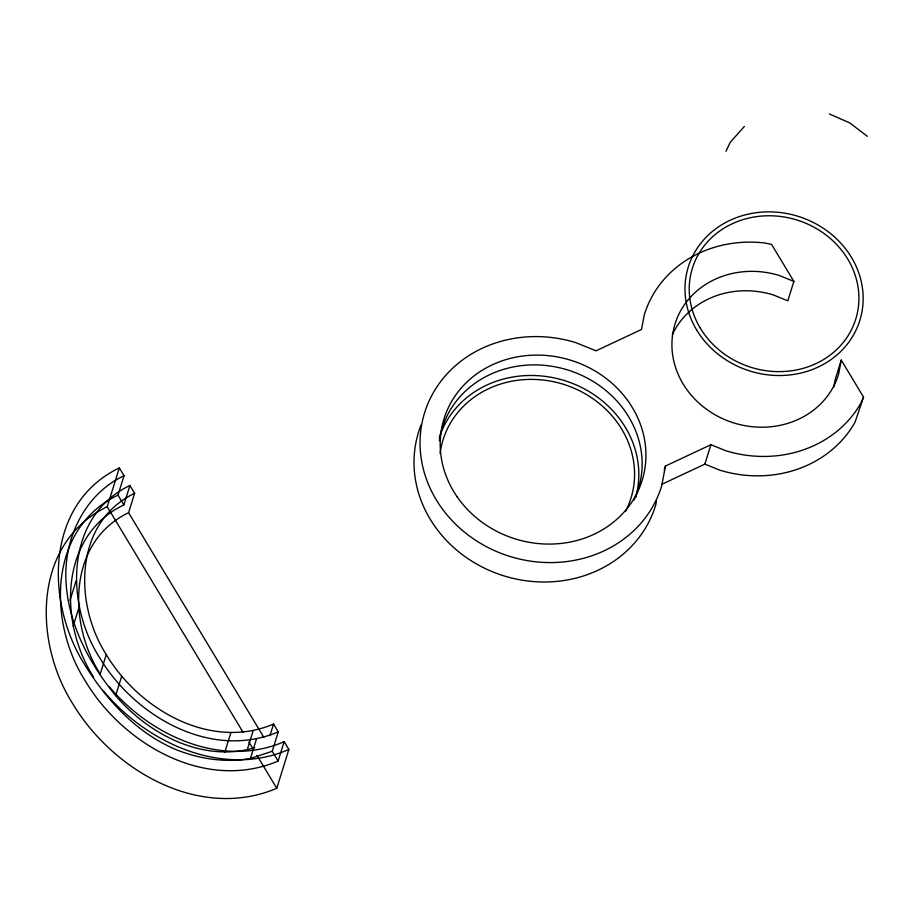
<?xml version="1.0" encoding="UTF-8"?>
<svg xmlns="http://www.w3.org/2000/svg" width="913" height="913" viewBox="0 0 913 913"><rect width="100%" height="100%" fill="white"/><g stroke="black" fill="none" stroke-linecap="round" stroke-linejoin="round"><path stroke-width="1.37" d="M93.594 677.115C59.06 623.294 58.854 535.874 123.871 504.9L129.92 485.488L134.633 493.317L128.585 512.718C67.688 541.729 67.882 623.602 100.225 674.011L106.273 654.598C73.93 604.189 73.736 522.327 134.633 493.317M106.273 654.598C139.084 709.469 210.332 750.874 273.558 724.055L278.271 731.872C210.755 760.518 134.679 716.306 99.643 657.714C65.108 603.881 64.903 516.473 129.92 485.488M656.424 501.203L655.682 505.14A124.054 111.877 17.3 0 1 500.233 574.665A124.054 111.877 17.3 0 1 421.053 425.081M833.763 387.203L835.201 379.511L841.25 360.099L863.527 397.087L861.13 402.701A117.629 106.091 17.3 0 1 726.006 450.817L710.907 444.711L665.429 466.052L661.731 485.727A124.054 111.877 17.3 0 1 510.629 556.656A124.054 111.877 17.3 0 1 424.397 413.441A124.054 111.877 17.3 0 1 575.51 342.523L596.041 350.82L641.519 329.479L644.236 315.008A117.629 106.091 17.3 0 1 764.98 243.018L771.588 244.41L793.865 281.398L787.816 300.811L773.094 294.853A85.548 77.148 17.3 0 0 672.31 334.751M841.25 360.099L838.602 374.204A85.548 77.148 17.3 0 1 734.394 423.118A85.548 77.148 17.3 0 1 674.924 324.355A85.548 77.148 17.3 0 1 779.131 275.441L793.865 281.398M69.993 600.412L76.041 580.999M284.16 741.653L288.873 749.47L276.776 788.296C199.616 821.027 112.676 770.504 72.629 703.535C33.29 641.542 32.674 542.562 107.232 506.715L119.329 467.89L124.031 475.707L117.994 495.12C47.807 528.559 48.035 622.917 85.308 681.007C123.129 744.255 205.242 791.97 278.111 761.065L284.16 741.653C221.779 768.746 150.211 735.673 109.138 686.519M73.166 626.25L79.203 606.837M254.75 747.679C203.302 763.028 148.785 734.531 115.654 695.638L121.703 676.225M224.792 752.255L230.841 732.842M247.092 750.201L253.141 730.799M119.329 467.89C44.76 503.748 45.376 602.728 84.715 664.71C107.038 700.693 136.87 733.287 176.643 749.87C200.073 759.045 225.488 762.937 250.424 758.486L256.473 739.074M269.928 735.695L273.558 724.055M278.111 761.065L272.222 751.285L278.271 731.872M664.219 469.933L665.429 466.052M661.902 484.278L704.859 464.124L710.907 444.711M863.527 397.087L855.082 422.114A117.629 106.091 17.3 0 1 719.958 470.218L704.859 464.124M725.995 151.284L730.126 142.474L744.38 126.382M124.031 475.707C85.229 493.967 64.401 537.061 65.873 578.808C67.482 622.506 88.47 662.382 115.654 695.638M250.424 758.486L272.222 751.285M288.873 749.47C222.818 778.161 147.039 743.136 103.557 691.107M829.426 113.977L849.843 122.947L867.35 136.334M117.994 495.12L123.871 504.9M128.585 512.718L263.846 737.362M107.232 506.715L243.018 732.226M248.884 741.972L253.289 749.288M256.964 755.382L276.776 788.296M439.221 437.761A102.667 92.578 17.3 0 1 563.869 380.39A102.667 92.578 17.3 0 1 635.619 497.574M440.1 453.441A98.387 88.721 17.3 0 1 563.458 384.305A98.387 88.721 17.3 0 1 625.576 511.314M439.381 440.785A102.667 92.578 17.3 0 1 567.167 369.799A102.667 92.578 17.3 0 1 633.976 500.062M457.242 496.969A103.728 93.548 17.3 0 0 635.094 496.695A103.728 93.548 17.3 0 0 536.855 355.089A103.728 93.548 17.3 0 0 457.242 496.969M696.699 330.015A89.828 81.006 17.3 0 0 850.996 339.043A89.828 81.006 17.3 0 0 774.521 212.033A89.828 81.006 17.3 0 0 696.699 330.015M700.385 328.292A85.548 77.148 17.3 0 0 847.332 336.886A85.548 77.148 17.3 0 0 774.509 215.924A85.548 77.148 17.3 0 0 700.385 328.292"/></g></svg>
